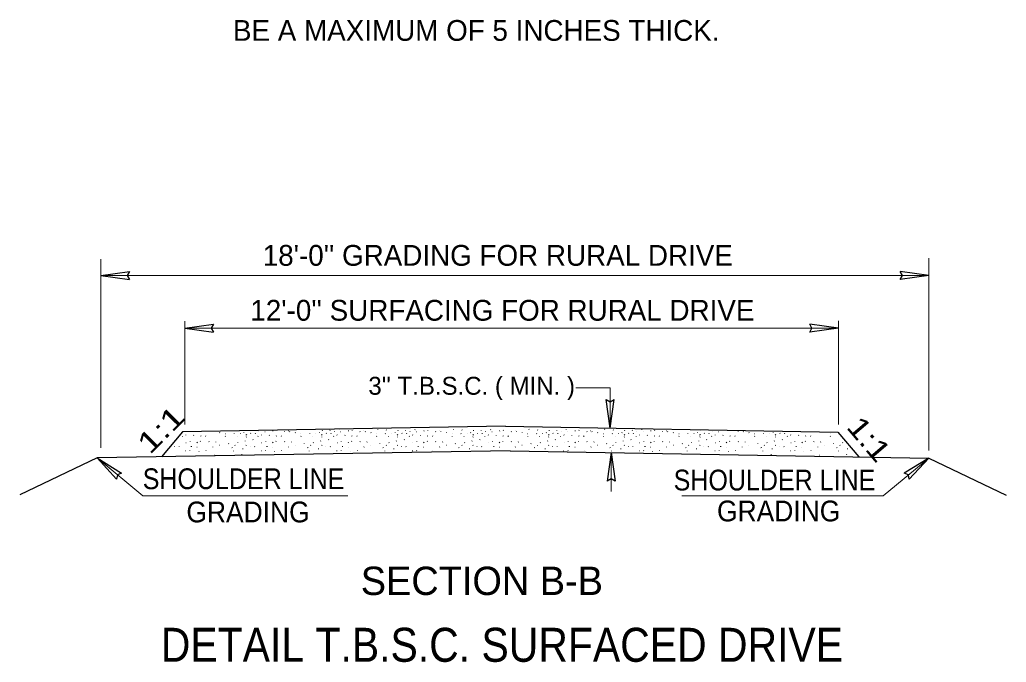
# Model space of a CAD drawing. Extents: x 328 to 697, y 421 to 687.
# Drawn here: x 375.3 to 434, y 544.4 to 582.7 of the extents above; entities that cross this region are included whole.
import ezdxf

# ---------------------------------------------------------------- set-up
doc = ezdxf.new("R2010")
doc.units = 0
doc.header["$LTSCALE"] = 0.5
doc.layers.add('1', color=7, linetype='Continuous', lineweight=13)

msp = doc.modelspace()

# ---------------------------------------------------------------- linework, layer by layer
at = {"layer": '1'}
for p, q in [((380.0949, 557.1694), (380.0949, 568.4083)), ((429.3974, 557.0159), (429.3974, 568.4718)), ((429.3954, 567.4278), (380.0949, 567.4278)), ((385.1007, 558.5504), (385.1007, 564.722)), ((424.0138, 558.5504), (424.0138, 564.7305)), ((424.0138, 564.2915), (385.1007, 564.2915)), ((387.1689, 558.0807), (387.1813, 558.0683)), ((388.6094, 558.0623), (388.6218, 558.0747)), ((389.4962, 558.1362), (389.5085, 558.1485)), ((389.8719, 558.1238), (389.8843, 558.1114)), ((390.3384, 558.1738), (390.3398, 558.1669)), ((391.025, 558.1362), (391.0373, 558.1238)), ((391.2528, 558.1853), (391.265, 558.1731)), ((391.3327, 558.1422), (391.3451, 558.1298)), ((391.6713, 558.0807), (391.6838, 558.0683)), ((393.1118, 558.0623), (393.1243, 558.0747)), ((393.2908, 558.1791), (393.2783, 558.21)), ((393.7338, 558.2038), (393.7463, 558.2163)), ((393.9986, 558.1362), (394.011, 558.1485)), ((394.2942, 558.2408), (394.2953, 558.242)), ((394.3744, 558.1238), (394.3868, 558.1114)), ((394.8361, 558.1977), (394.8423, 558.1669)), ((395.0575, 558.1977), (395.0699, 558.21)), ((395.5274, 558.1362), (395.5398, 558.1238)), ((395.7553, 558.1853), (395.7675, 558.1731)), ((395.8352, 558.1422), (395.8475, 558.1298)), ((396.1738, 558.0807), (396.1862, 558.0683)), ((396.5863, 558.2715), (396.5988, 558.2592)), ((397.0975, 558.2408), (397.1099, 558.2284)), ((397.6143, 558.0623), (397.6267, 558.0747)), ((397.7932, 558.1791), (397.7808, 558.21)), ((398.2363, 558.2038), (398.2487, 558.2163)), ((398.5011, 558.1362), (398.5134, 558.1485)), ((398.7966, 558.2408), (398.809, 558.2532)), ((398.8768, 558.1238), (398.8893, 558.1114)), ((399.3385, 558.1977), (399.3448, 558.1669)), ((399.56, 558.1977), (399.5723, 558.21)), ((400.0299, 558.1362), (400.0423, 558.1238)), ((400.2578, 558.1853), (400.2699, 558.1731)), ((400.3376, 558.1422), (400.35, 558.1298)), ((400.6763, 558.0807), (400.6887, 558.0683)), ((401.0888, 558.2715), (401.1012, 558.2592)), ((401.6, 558.2408), (401.6123, 558.2284)), ((402.1168, 558.0623), (402.1292, 558.0747)), ((402.2957, 558.1791), (402.2833, 558.21)), ((402.7388, 558.2038), (402.7512, 558.2163)), ((403.0036, 558.1362), (403.0159, 558.1485)), ((403.2991, 558.2408), (403.3114, 558.2532)), ((403.3793, 558.1238), (403.3917, 558.1114)), ((403.841, 558.1977), (403.8472, 558.1669)), ((404.0624, 558.1977), (404.0748, 558.21)), ((404.5323, 558.1362), (404.5448, 558.1238)), ((404.7602, 558.1853), (404.7724, 558.1731)), ((404.8401, 558.1422), (404.8524, 558.1298)), ((405.1788, 558.0807), (405.1911, 558.0683)), ((405.5913, 558.2715), (405.6037, 558.2592)), ((406.1024, 558.2408), (406.1148, 558.2284)), ((406.6193, 558.0623), (406.6316, 558.0747)), ((406.7982, 558.1791), (406.7858, 558.21)), ((407.2413, 558.2038), (407.2536, 558.2163)), ((407.506, 558.1362), (407.5184, 558.1485)), ((407.8015, 558.2408), (407.8139, 558.2532)), ((407.8818, 558.1238), (407.8942, 558.1114)), ((408.3434, 558.1977), (408.3497, 558.1669)), ((408.5649, 558.1977), (408.5773, 558.21)), ((409.0348, 558.1362), (409.0472, 558.1238)), ((409.2627, 558.1853), (409.2748, 558.1731)), ((409.3426, 558.1422), (409.3549, 558.1298)), ((409.6812, 558.0807), (409.6936, 558.0683)), ((410.0938, 558.2715), (410.1061, 558.2592)), ((410.6049, 558.2408), (410.6173, 558.2284)), ((411.1217, 558.0623), (411.1341, 558.0747)), ((411.3006, 558.1791), (411.2883, 558.21)), ((411.7437, 558.2038), (411.7561, 558.2163)), ((412.0085, 558.1362), (412.0208, 558.1485)), ((412.304, 558.2408), (412.3144, 558.2512)), ((412.3843, 558.1238), (412.3967, 558.1114)), ((412.8459, 558.1977), (412.8521, 558.1669)), ((413.0674, 558.1977), (413.0798, 558.21)), ((413.5373, 558.1362), (413.5497, 558.1238)), ((413.7651, 558.1853), (413.7773, 558.1731)), ((413.845, 558.1422), (413.8574, 558.1298)), ((414.1837, 558.0807), (414.196, 558.0683)), ((415.6242, 558.0623), (415.6365, 558.0747)), ((415.8031, 558.1791), (415.8009, 558.1845)), ((416.5109, 558.1362), (416.5233, 558.1485)), ((416.8868, 558.1238), (416.8991, 558.1114)), ((418.0398, 558.1362), (418.0522, 558.1238)), ((418.3539, 558.1357), (418.3598, 558.1298)), ((418.6861, 558.0807), (418.6985, 558.0683)), ((420.1267, 558.0623), (420.139, 558.0747)), ((384.9506, 557.8406), (384.9629, 557.853)), ((385.154, 557.9328), (385.1664, 557.9205)), ((385.4126, 557.5682), (385.4126, 557.5374)), ((385.6217, 557.9021), (385.6341, 557.9145)), ((385.8497, 557.5005), (385.8128, 557.4697)), ((386.0218, 557.5436), (386.0343, 557.556)), ((386.0283, 557.8713), (386.0652, 557.8898)), ((386.3316, 557.8344), (386.3562, 557.8898)), ((386.5225, 557.5374), (386.5471, 557.5313)), ((386.9408, 557.5128), (386.9533, 557.5253)), ((387.5013, 558.0068), (387.5138, 557.9944)), ((387.5073, 557.8406), (387.5198, 557.853)), ((388.0309, 558.0192), (388.0433, 558.0068)), ((388.2093, 557.8344), (388.2216, 557.8468)), ((388.3939, 558.0129), (388.4063, 558.0253)), ((388.6834, 557.562), (388.6958, 557.5743)), ((388.739, 557.9267), (388.7821, 557.9637)), ((388.7512, 557.8097), (388.7635, 557.8221)), ((389.0099, 558.0437), (389.0283, 558.0192)), ((389.1453, 557.6544), (389.1701, 557.6358)), ((389.2931, 558.0068), (389.3054, 558.0313)), ((389.453, 557.8406), (389.4654, 557.853)), ((389.6565, 557.9328), (389.6688, 557.9205)), ((389.9151, 557.5682), (389.9151, 557.5374)), ((390.1242, 557.9021), (390.1365, 557.9145)), ((390.3522, 557.5005), (390.3153, 557.4697)), ((390.5243, 557.5436), (390.5367, 557.556)), ((390.5307, 557.8713), (390.5677, 557.8898)), ((390.8341, 557.8344), (390.8587, 557.8898)), ((391.025, 557.5374), (391.0496, 557.5313)), ((391.4433, 557.5128), (391.4557, 557.5253)), ((392.0038, 558.0068), (392.0162, 557.9944)), ((392.0098, 557.8406), (392.0222, 557.853)), ((392.5333, 558.0192), (392.5458, 558.0068)), ((392.7117, 557.8344), (392.7241, 557.8468)), ((392.8964, 558.0129), (392.9088, 558.0253)), ((393.1859, 557.562), (393.1983, 557.5743)), ((393.2414, 557.9267), (393.2846, 557.9637)), ((393.2536, 557.8097), (393.266, 557.8221)), ((393.5124, 558.0437), (393.5308, 558.0192)), ((393.6478, 557.6544), (393.6725, 557.6358)), ((393.7955, 558.0068), (393.8079, 558.0313)), ((393.9555, 557.8406), (393.9678, 557.853)), ((394.1589, 557.9328), (394.1713, 557.9205)), ((394.4175, 557.5682), (394.4175, 557.5374)), ((394.6266, 557.9021), (394.639, 557.9145)), ((394.8547, 557.5005), (394.8177, 557.4697)), ((395.0268, 557.5436), (395.0392, 557.556)), ((395.0332, 557.8713), (395.0701, 557.8898)), ((395.3366, 557.8344), (395.3611, 557.8898)), ((395.5274, 557.5374), (395.552, 557.5313)), ((395.9458, 557.5128), (395.9582, 557.5253)), ((396.5063, 558.0068), (396.5187, 557.9944)), ((396.5123, 557.8406), (396.5247, 557.853)), ((397.0358, 558.0192), (397.0482, 558.0068)), ((397.2142, 557.8344), (397.2265, 557.8468)), ((397.3988, 558.0129), (397.4113, 558.0253)), ((397.6884, 557.562), (397.7008, 557.5743)), ((397.7439, 557.9267), (397.787, 557.9637)), ((397.7561, 557.8097), (397.7684, 557.8221)), ((398.0148, 558.0437), (398.0333, 558.0192)), ((398.1503, 557.6544), (398.175, 557.6358)), ((398.298, 558.0068), (398.3104, 558.0313)), ((398.4579, 557.8406), (398.4703, 557.853)), ((398.6614, 557.9328), (398.6738, 557.9205)), ((398.92, 557.5682), (398.92, 557.5374)), ((399.1291, 557.9021), (399.1414, 557.9145)), ((399.3571, 557.5005), (399.3202, 557.4697)), ((399.5293, 557.5436), (399.5416, 557.556)), ((399.5356, 557.8713), (399.5726, 557.8898)), ((399.839, 557.8344), (399.8636, 557.8898)), ((400.0299, 557.5374), (400.0545, 557.5313)), ((400.4483, 557.5128), (400.4607, 557.5253)), ((401.0088, 558.0068), (401.0211, 557.9944)), ((401.0148, 557.8406), (401.0271, 557.853)), ((401.5383, 558.0192), (401.5507, 558.0068)), ((401.7166, 557.8344), (401.729, 557.8468)), ((401.9013, 558.0129), (401.9137, 558.0253)), ((402.1908, 557.562), (402.2033, 557.5743)), ((402.2463, 557.9267), (402.2895, 557.9637)), ((402.2585, 557.8097), (402.2709, 557.8221)), ((402.5173, 558.0437), (402.5357, 558.0192)), ((402.6527, 557.6544), (402.6774, 557.6358)), ((402.8005, 558.0068), (402.8128, 558.0313)), ((402.9604, 557.8406), (402.9728, 557.853)), ((403.1638, 557.9328), (403.1763, 557.9205)), ((403.4224, 557.5682), (403.4224, 557.5374)), ((403.6315, 557.9021), (403.6439, 557.9145)), ((403.8596, 557.5005), (403.8226, 557.4697)), ((404.0317, 557.5436), (404.0441, 557.556)), ((404.0381, 557.8713), (404.075, 557.8898)), ((404.3415, 557.8344), (404.366, 557.8898)), ((404.5323, 557.5374), (404.5569, 557.5313)), ((404.9508, 557.5128), (404.9631, 557.5253)), ((405.5112, 558.0068), (405.5236, 557.9944)), ((405.5172, 557.8406), (405.5296, 557.853)), ((406.0408, 558.0192), (406.0532, 558.0068)), ((406.2191, 557.8344), (406.2314, 557.8468)), ((406.4038, 558.0129), (406.4162, 558.0253)), ((406.6933, 557.562), (406.7057, 557.5743)), ((406.7488, 557.9267), (406.7919, 557.9637)), ((406.761, 557.8097), (406.7734, 557.8221)), ((407.0198, 558.0437), (407.0382, 558.0192)), ((407.1552, 557.6544), (407.1799, 557.6358)), ((407.3029, 558.0068), (407.3153, 558.0313)), ((407.4629, 557.8406), (407.4753, 557.853)), ((407.6663, 557.9328), (407.6788, 557.9205)), ((407.9249, 557.5682), (407.9249, 557.5374)), ((408.134, 557.9021), (408.1464, 557.9145)), ((408.362, 557.5005), (408.3251, 557.4697)), ((408.5342, 557.5436), (408.5465, 557.556)), ((408.5405, 557.8713), (408.5775, 557.8898)), ((408.8439, 557.8344), (408.8685, 557.8898)), ((409.0348, 557.5374), (409.0594, 557.5313)), ((409.4532, 557.5128), (409.4656, 557.5253)), ((410.0137, 558.0068), (410.0261, 557.9944)), ((410.0197, 557.8406), (410.0321, 557.853)), ((410.5433, 558.0192), (410.5556, 558.0068)), ((410.7216, 557.8344), (410.7339, 557.8468)), ((410.9063, 558.0129), (410.9186, 558.0253)), ((411.1958, 557.562), (411.2082, 557.5743)), ((411.2513, 557.9267), (411.2944, 557.9637)), ((411.2635, 557.8097), (411.2758, 557.8221)), ((411.5223, 558.0437), (411.5406, 558.0192)), ((411.6576, 557.6544), (411.6824, 557.6358)), ((411.8054, 558.0068), (411.8178, 558.0313)), ((411.9653, 557.8406), (411.9778, 557.853)), ((412.1688, 557.9328), (412.1812, 557.9205)), ((412.4274, 557.5682), (412.4274, 557.5374)), ((412.6365, 557.9021), (412.6488, 557.9145)), ((412.8645, 557.5005), (412.8275, 557.4697)), ((413.0366, 557.5436), (413.049, 557.556)), ((413.043, 557.8713), (413.0799, 557.8898)), ((413.3464, 557.8344), (413.371, 557.8898)), ((413.5373, 557.5374), (413.5618, 557.5313)), ((413.9557, 557.5128), (413.968, 557.5253)), ((414.5162, 558.0068), (414.5285, 557.9944)), ((414.5222, 557.8406), (414.5345, 557.853)), ((415.0457, 558.0192), (415.0581, 558.0068)), ((415.224, 557.8344), (415.2364, 557.8468)), ((415.4088, 558.0129), (415.4211, 558.0253)), ((415.6983, 557.562), (415.7106, 557.5743)), ((415.7538, 557.9267), (415.7968, 557.9637)), ((415.7659, 557.8097), (415.7783, 557.8221)), ((416.0247, 558.0437), (416.0431, 558.0192)), ((416.1601, 557.6544), (416.1848, 557.6358)), ((416.3078, 558.0068), (416.3203, 558.0313)), ((416.4678, 557.8406), (416.4802, 557.853)), ((416.6713, 557.9328), (416.6837, 557.9205)), ((416.9298, 557.5682), (416.9298, 557.5374)), ((417.1389, 557.9021), (417.1513, 557.9145)), ((417.3669, 557.5005), (417.33, 557.4697)), ((417.5391, 557.5436), (417.5515, 557.556)), ((417.5455, 557.8713), (417.5824, 557.8898)), ((417.8488, 557.8344), (417.8734, 557.8898)), ((418.0398, 557.5374), (418.0643, 557.5313)), ((418.4581, 557.5128), (418.4705, 557.5253)), ((419.0186, 558.0068), (419.031, 557.9944)), ((419.0246, 557.8406), (419.037, 557.853)), ((419.5482, 558.0192), (419.5605, 558.0068)), ((419.7265, 557.8344), (419.7388, 557.8468)), ((419.9112, 558.0129), (419.9236, 558.0253)), ((420.2007, 557.562), (420.2131, 557.5743)), ((420.2562, 557.9267), (420.2993, 557.9637)), ((420.2684, 557.8097), (420.2808, 557.8221)), ((420.5272, 558.0437), (420.5455, 558.0192)), ((420.6626, 557.6544), (420.6873, 557.6358)), ((420.8103, 558.0068), (420.8227, 558.0313)), ((420.9703, 557.8406), (420.9827, 557.853)), ((421.1738, 557.9328), (421.1861, 557.9205)), ((421.4323, 557.5682), (421.4323, 557.5374)), ((421.6414, 557.9021), (421.6538, 557.9145)), ((421.8694, 557.5005), (421.8325, 557.4697)), ((422.0416, 557.5436), (422.0539, 557.556)), ((422.0479, 557.8713), (422.0848, 557.8898)), ((422.3513, 557.8344), (422.3759, 557.8898)), ((422.5423, 557.5374), (422.5668, 557.5313)), ((422.9606, 557.5128), (422.9729, 557.5253)), ((423.5211, 558.0068), (423.5334, 557.9944)), ((423.5271, 557.8406), (423.5394, 557.853)), ((384.4829, 557.2418), (384.4951, 557.2481)), ((384.7537, 557.2418), (384.7661, 557.2295)), ((385.1354, 556.9957), (385.16, 556.9895)), ((385.166, 557.4573), (385.1784, 557.4697)), ((385.394, 557.0017), (385.4064, 556.9893)), ((385.5111, 557.2418), (385.4618, 557.2418)), ((385.8126, 557.1988), (385.8249, 557.2111)), ((385.936, 556.9525), (385.9483, 556.9402)), ((386.3562, 557.0141), (386.3686, 557.0017)), ((386.7623, 557.2049), (386.7748, 557.2173)), ((387.1627, 557.3343), (387.1751, 557.3219)), ((387.6983, 557.4142), (387.7106, 557.4266)), ((387.8893, 557.168), (387.9324, 557.1863)), ((387.994, 556.9895), (388.0002, 556.9648)), ((388.0803, 557.3282), (388.0986, 557.3034)), ((388.2463, 557.4821), (388.2588, 557.4697)), ((388.5481, 557.1187), (388.5481, 557.0941)), ((388.7698, 557.3036), (388.739, 557.3343)), ((388.9853, 557.2418), (388.9976, 557.2481)), ((389.2562, 557.2418), (389.2685, 557.2295)), ((389.6379, 556.9957), (389.6625, 556.9895)), ((389.6685, 557.4573), (389.6808, 557.4697)), ((389.8965, 557.0017), (389.9089, 556.9893)), ((390.0135, 557.2418), (389.9642, 557.2418)), ((390.315, 557.1988), (390.3274, 557.2111)), ((390.4384, 556.9525), (390.4508, 556.9402)), ((390.8587, 557.0141), (390.871, 557.0017)), ((391.2648, 557.2049), (391.2772, 557.2173)), ((391.6652, 557.3343), (391.6775, 557.3219)), ((392.2007, 557.4142), (392.2131, 557.4266)), ((392.3918, 557.168), (392.4349, 557.1863)), ((392.4964, 556.9895), (392.5026, 556.9648)), ((392.5827, 557.3282), (392.6011, 557.3034)), ((392.7488, 557.4821), (392.7612, 557.4697)), ((393.0505, 557.1187), (393.0505, 557.0941)), ((393.2722, 557.3036), (393.2414, 557.3343)), ((393.4878, 557.2418), (393.5, 557.2481)), ((393.7586, 557.2418), (393.771, 557.2295)), ((394.1404, 556.9957), (394.1649, 556.9895)), ((394.1709, 557.4573), (394.1833, 557.4697)), ((394.399, 557.0017), (394.4113, 556.9893)), ((394.516, 557.2418), (394.4667, 557.2418)), ((394.8175, 557.1988), (394.8299, 557.2111)), ((394.9409, 556.9525), (394.9533, 556.9402)), ((395.3611, 557.0141), (395.3735, 557.0017)), ((395.7673, 557.2049), (395.7797, 557.2173)), ((396.1676, 557.3343), (396.18, 557.3219)), ((396.7032, 557.4142), (396.7156, 557.4266)), ((396.8943, 557.168), (396.9374, 557.1863)), ((396.9989, 556.9895), (397.0051, 556.9648)), ((397.0852, 557.3282), (397.1035, 557.3034)), ((397.2513, 557.4821), (397.2637, 557.4697)), ((397.553, 557.1187), (397.553, 557.0941)), ((397.7747, 557.3036), (397.7439, 557.3343)), ((397.9903, 557.2418), (398.0025, 557.2481)), ((398.2611, 557.2418), (398.2734, 557.2295)), ((398.6428, 556.9957), (398.6674, 556.9895)), ((398.6734, 557.4573), (398.6858, 557.4697)), ((398.9014, 557.0017), (398.9138, 556.9893)), ((399.0184, 557.2418), (398.9691, 557.2418)), ((399.32, 557.1988), (399.3323, 557.2111)), ((399.8636, 557.0141), (399.8759, 557.0017)), ((400.2698, 557.2049), (400.2821, 557.2173)), ((400.6701, 557.3343), (400.6825, 557.3219)), ((401.2057, 557.4142), (401.218, 557.4266)), ((401.3968, 557.168), (401.4398, 557.1863)), ((401.5876, 557.3282), (401.606, 557.3034)), ((401.7538, 557.4821), (401.7661, 557.4697)), ((402.0555, 557.1187), (402.0555, 557.0941)), ((402.2771, 557.3036), (402.2463, 557.3343)), ((402.4928, 557.2418), (402.5049, 557.2481)), ((402.7635, 557.2418), (402.7759, 557.2295)), ((403.1758, 557.4573), (403.1883, 557.4697)), ((403.5209, 557.2418), (403.4716, 557.2418)), ((403.8224, 557.1988), (403.8348, 557.2111)), ((404.7722, 557.2049), (404.7846, 557.2173)), ((405.1726, 557.3343), (405.1849, 557.3219)), ((405.7081, 557.4142), (405.7205, 557.4266)), ((405.8992, 557.168), (405.9423, 557.1863)), ((406.0901, 557.3282), (406.1084, 557.3034)), ((406.2562, 557.4821), (406.2686, 557.4697)), ((406.5579, 557.1187), (406.5579, 557.0941)), ((406.7796, 557.3036), (406.7488, 557.3343)), ((406.9953, 557.2418), (407.0074, 557.2481)), ((407.266, 557.2418), (407.2783, 557.2295)), ((407.6478, 556.9957), (407.6723, 556.9895)), ((407.6783, 557.4573), (407.6908, 557.4697)), ((407.9063, 557.0017), (407.9188, 556.9893)), ((408.0233, 557.2418), (407.9741, 557.2418)), ((408.3249, 557.1988), (408.3373, 557.2111)), ((408.8685, 557.0141), (408.8809, 557.0017)), ((409.2747, 557.2049), (409.287, 557.2173)), ((409.675, 557.3343), (409.6874, 557.3219)), ((410.2106, 557.4142), (410.2229, 557.4266)), ((410.4017, 557.168), (410.4448, 557.1863)), ((410.5063, 556.9895), (410.5125, 556.9648)), ((410.5925, 557.3282), (410.6109, 557.3034)), ((410.7587, 557.4821), (410.7711, 557.4697)), ((411.0604, 557.1187), (411.0604, 557.0941)), ((411.282, 557.3036), (411.2513, 557.3343)), ((411.4977, 557.2418), (411.5098, 557.2481)), ((411.7684, 557.2418), (411.7808, 557.2295)), ((412.1503, 556.9957), (412.1748, 556.9895)), ((412.1808, 557.4573), (412.1932, 557.4697)), ((412.4088, 557.0017), (412.4212, 556.9893)), ((412.5258, 557.2418), (412.4765, 557.2418)), ((412.8273, 557.1988), (412.8398, 557.2111)), ((412.9508, 556.9525), (412.9631, 556.9402)), ((413.371, 557.0141), (413.3833, 557.0017)), ((413.7772, 557.2049), (413.7895, 557.2173)), ((414.1775, 557.3343), (414.1898, 557.3219)), ((414.713, 557.4142), (414.7254, 557.4266)), ((414.9041, 557.168), (414.9473, 557.1863)), ((415.0088, 556.9895), (415.0149, 556.9648)), ((415.095, 557.3282), (415.1133, 557.3034)), ((415.2612, 557.4821), (415.2735, 557.4697)), ((415.5628, 557.1187), (415.5628, 557.0941)), ((415.7845, 557.3036), (415.7538, 557.3343)), ((416.0002, 557.2418), (416.0123, 557.2481)), ((416.2709, 557.2418), (416.2833, 557.2295)), ((416.6527, 556.9957), (416.6773, 556.9895)), ((416.6833, 557.4573), (416.6957, 557.4697)), ((416.9113, 557.0017), (416.9237, 556.9893)), ((417.0283, 557.2418), (416.979, 557.2418)), ((417.3298, 557.1988), (417.3422, 557.2111)), ((417.4532, 556.9525), (417.4656, 556.9402)), ((417.8734, 557.0141), (417.8858, 557.0017)), ((418.2796, 557.2049), (418.292, 557.2173)), ((418.6799, 557.3343), (418.6923, 557.3219)), ((419.2155, 557.4142), (419.2278, 557.4266)), ((419.4066, 557.168), (419.4497, 557.1863)), ((419.5112, 556.9895), (419.5174, 556.9648)), ((419.5974, 557.3282), (419.6158, 557.3034)), ((419.7636, 557.4821), (419.776, 557.4697)), ((420.0653, 557.1187), (420.0653, 557.0941)), ((420.2869, 557.3036), (420.2562, 557.3343)), ((420.5026, 557.2418), (420.5148, 557.2481)), ((420.7733, 557.2418), (420.7858, 557.2295)), ((421.1552, 556.9957), (421.1798, 556.9895)), ((421.1858, 557.4573), (421.1981, 557.4697)), ((421.4138, 557.0017), (421.4261, 556.9893)), ((421.5308, 557.2418), (421.4814, 557.2418)), ((421.8323, 557.1988), (421.8447, 557.2111)), ((421.9557, 556.9525), (421.968, 556.9402)), ((422.3759, 557.0141), (422.3883, 557.0017)), ((422.7821, 557.2049), (422.7944, 557.2173)), ((423.1824, 557.3343), (423.1948, 557.3219)), ((423.7179, 557.4142), (423.7303, 557.4266)), ((423.909, 557.168), (423.9522, 557.1863)), ((424.0137, 556.9895), (424.0198, 556.9648)), ((424.0999, 557.3282), (424.1183, 557.3034)), ((424.2661, 557.4821), (424.2784, 557.4697)), ((424.5678, 557.1187), (424.5678, 557.0941)), ((379.8729, 556.5615), (382.5977, 554.3076)), ((386.8733, 556.7371), (386.8858, 556.7247)), ((388.4926, 556.7984), (388.4864, 556.7493)), ((410.4827, 554.5703), (410.4827, 556.8869)), ((420.0098, 556.7984), (420.004, 556.7524)), ((422.8931, 556.7371), (422.9054, 556.7247)), ((424.5123, 556.7984), (424.5061, 556.7493)), ((394.8026, 554.3076), (382.5978, 554.3076))]:
    msp.add_line(p, q, dxfattribs=at)
at = {"layer": '1', "lineweight": 25}
for p, q in [((380.0949, 567.4278), (381.7979, 567.6618)), ((429.3954, 567.4278), (427.6924, 567.6618)), ((380.0949, 567.4278), (381.7979, 567.1938)), ((429.3954, 567.4278), (427.6924, 567.1938)), ((385.1007, 564.2915), (386.8037, 564.5255)), ((385.1007, 564.2915), (386.8037, 564.0575)), ((424.0138, 564.2915), (422.3108, 564.5255)), ((424.0138, 564.2915), (422.3108, 564.0575)), ((410.4261, 558.3437), (410.1921, 560.0467)), ((410.4261, 558.3437), (410.6601, 560.0467)), ((379.8729, 556.5615), (381.3343, 555.6563)), ((379.8729, 556.5615), (381.036, 555.2958)), ((410.4827, 556.8869), (410.2487, 555.1839)), ((410.4827, 556.8869), (410.7167, 555.1839)), ((429.3997, 556.5566), (427.9385, 555.651)), ((429.3997, 556.5566), (428.2369, 555.2905))]:
    msp.add_line(p, q, dxfattribs=at)
for points in [[(381.7979, 567.6618), (381.6662, 567.4254), (381.7979, 567.1938)], [(427.6924, 567.1938), (427.8242, 567.4303), (427.6924, 567.6618)], [(386.8037, 564.5255), (386.6719, 564.2891), (386.8037, 564.0575)], [(422.3108, 564.0575), (422.4426, 564.2939), (422.3108, 564.5255)], [(410.1921, 560.0467), (410.4285, 559.9149), (410.6601, 560.0467)], [(404.1873, 558.4526), (384.9678, 558.117), (383.7156, 556.6295)], [(404.1873, 558.4526), (423.9819, 558.107), (425.2255, 556.6295)], [(404.4706, 556.9918), (379.8748, 556.5624), (375.2683, 554.3647)], [(404.4706, 556.9918), (429.3994, 556.5567), (434.0125, 554.3558)], [(381.3343, 555.6563), (381.0821, 555.5582), (381.036, 555.2958)], [(410.7167, 555.1839), (410.4803, 555.3157), (410.2487, 555.1839)], [(428.2369, 555.2905), (428.1877, 555.5566), (427.9385, 555.651)]]:
    msp.add_lwpolyline(points, dxfattribs=at)
at = {"layer": '1'}
for points in [[(408.3863, 560.7467), (410.4261, 560.7467), (410.4261, 558.3437)], [(429.3997, 556.5566), (426.6823, 554.3076), (414.6967, 554.3076)]]:
    msp.add_lwpolyline(points, dxfattribs=at)

# ---------------------------------------------------------------- texts
for s, height, p in [('BE A MAXIMUM OF 5 INCHES THICK.', 1.238, (387.9643, 581.4128)), ("18'-0'' GRADING FOR RURAL DRIVE", 1.238, (389.7393, 568.0128)), ("12'-0'' SURFACING FOR RURAL DRIVE", 1.238, (389.0006, 564.7405)), ("3'' T.B.S.C. ( MIN. )", 1.069, (396.0285, 560.3283)), ('SECTION B-B', 1.688, (395.5758, 548.4002))]:
    msp.add_text(s, height=height, dxfattribs=at).set_placement(p)
for rotation, width, p in [(45, 1.35, (383.0146, 556.7148)), (310.485, 1.25, (424.4389, 558.3812))]:
    msp.add_text('1:1', height=1.238, rotation=rotation, dxfattribs=dict(at, width=width)).set_placement(p)
for s, height, width, p in [('SHOULDER LINE', 1.238, 0.9, (382.5936, 554.7058)), ('SHOULDER LINE', 1.238, 0.9, (414.2067, 554.6287)), ('GRADING', 1.238, 0.95, (385.1923, 552.7272)), ('GRADING', 1.238, 0.95, (416.789, 552.7852)), ('DETAIL T.B.S.C. SURFACED DRIVE', 2.025, 0.9, (383.6693, 544.4213))]:
    msp.add_text(s, height=height, dxfattribs=dict(at, width=width)).set_placement(p)

doc.saveas('drawing.dxf')
